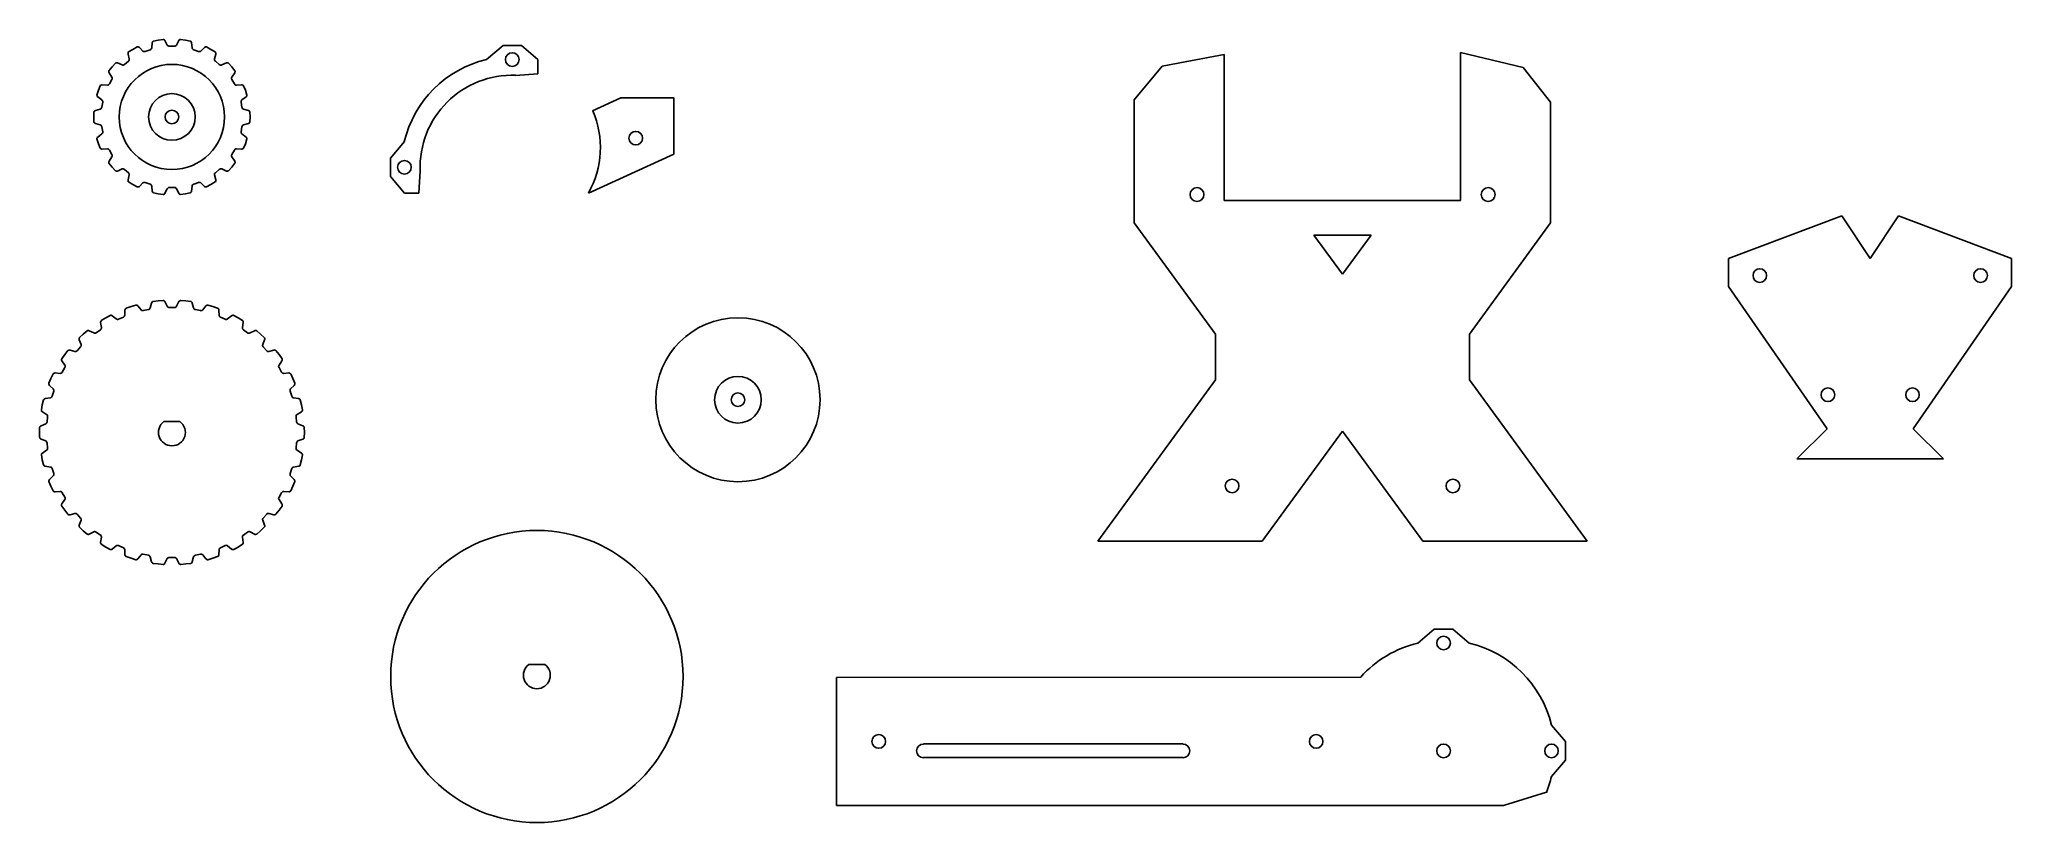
# Model space of a CAD drawing. Header units: inches. Extents: x 10.1 to 24, y 0 to 5.5.
import ezdxf

# ---------------------------------------------------------------- set-up
doc = ezdxf.new("R2010")
doc.units = ezdxf.units.IN
doc.header["$MEASUREMENT"] = 0
doc.layers.get('0').update_dxf_attribs({"lineweight": 25, "true_color": 0xffffff})

msp = doc.modelspace()

# ---------------------------------------------------------------- linework, layer by layer
at = {"color": 7, "true_color": 0x000000}
for p, q in [((10.69, 5.454), (10.692, 5.457)), ((10.69, 5.449), (10.69, 5.454)), ((10.69, 5.445), (10.69, 5.449)), ((10.698, 5.41), (10.69, 5.445)), ((10.692, 5.457), (10.694, 5.46)), ((10.694, 5.46), (10.724, 5.478)), ((10.724, 5.478), (10.755, 5.495)), ((10.755, 5.495), (10.758, 5.495)), ((10.758, 5.495), (10.762, 5.495)), ((10.762, 5.495), (10.766, 5.494)), ((10.766, 5.494), (10.77, 5.491)), ((10.77, 5.491), (10.795, 5.466)), ((10.795, 5.466), (10.799, 5.464)), ((10.799, 5.464), (10.803, 5.463)), ((10.803, 5.463), (10.807, 5.462)), ((10.807, 5.462), (10.812, 5.463)), ((10.812, 5.463), (10.846, 5.476)), ((10.846, 5.476), (10.85, 5.478)), ((10.85, 5.478), (10.854, 5.481)), ((10.854, 5.481), (10.856, 5.485)), ((10.856, 5.485), (10.857, 5.489)), ((10.857, 5.489), (10.861, 5.524)), ((10.861, 5.524), (10.862, 5.529)), ((10.862, 5.529), (10.864, 5.532)), ((10.864, 5.532), (10.867, 5.535)), ((10.867, 5.535), (10.87, 5.536)), ((10.87, 5.536), (10.904, 5.544)), ((10.904, 5.544), (10.939, 5.549)), ((10.939, 5.549), (10.942, 5.548)), ((10.942, 5.548), (10.946, 5.547)), ((10.946, 5.547), (10.949, 5.544)), ((10.949, 5.544), (10.951, 5.54)), ((10.951, 5.54), (10.967, 5.508)), ((10.967, 5.508), (10.97, 5.505)), ((10.97, 5.505), (10.973, 5.502)), ((10.973, 5.502), (10.977, 5.5)), ((10.977, 5.5), (10.982, 5.5)), ((10.982, 5.5), (11.018, 5.5)), ((11.018, 5.5), (11.023, 5.5)), ((11.023, 5.5), (11.027, 5.502)), ((11.027, 5.502), (11.03, 5.505)), ((11.03, 5.505), (11.033, 5.508)), ((11.033, 5.508), (11.049, 5.54)), ((11.049, 5.54), (11.051, 5.544)), ((11.051, 5.544), (11.054, 5.547)), ((11.054, 5.547), (11.058, 5.548)), ((11.058, 5.548), (11.061, 5.549)), ((11.061, 5.549), (11.096, 5.544)), ((11.096, 5.544), (11.13, 5.536)), ((11.13, 5.536), (11.133, 5.535)), ((11.133, 5.535), (11.136, 5.532)), ((11.136, 5.532), (11.138, 5.529)), ((11.138, 5.529), (11.139, 5.524)), ((11.139, 5.524), (11.143, 5.489)), ((11.143, 5.489), (11.144, 5.485)), ((11.144, 5.485), (11.146, 5.481)), ((11.146, 5.481), (11.15, 5.478)), ((11.15, 5.478), (11.154, 5.476)), ((11.154, 5.476), (11.188, 5.463)), ((11.188, 5.463), (11.193, 5.462)), ((11.193, 5.462), (11.197, 5.463)), ((11.197, 5.463), (11.201, 5.464)), ((11.201, 5.464), (11.205, 5.466)), ((11.205, 5.466), (11.23, 5.491)), ((11.23, 5.491), (11.234, 5.494)), ((11.234, 5.494), (11.238, 5.495)), ((11.238, 5.495), (11.242, 5.495)), ((11.242, 5.495), (11.245, 5.495)), ((11.245, 5.495), (11.276, 5.478)), ((11.276, 5.478), (11.306, 5.46)), ((11.31, 5.445), (11.302, 5.41)), ((11.306, 5.46), (11.308, 5.457)), ((11.308, 5.457), (11.31, 5.454)), ((11.31, 5.454), (11.31, 5.449)), ((11.31, 5.449), (11.31, 5.445)), ((13.223, 5.406), (13.34, 5.505)), ((13.471, 5.505), (13.34, 5.505)), ((13.587, 5.406), (13.471, 5.505)), ((18.437, 4.41), (18.437, 5.443)), ((20.107, 4.41), (20.107, 5.457)), ((10.554, 5.325), (10.555, 5.327)), ((10.554, 5.32), (10.554, 5.325)), ((10.555, 5.316), (10.554, 5.32)), ((10.555, 5.327), (10.577, 5.355)), ((10.556, 5.312), (10.555, 5.316)), ((10.576, 5.282), (10.556, 5.312)), ((10.577, 5.355), (10.601, 5.381)), ((10.601, 5.381), (10.603, 5.382)), ((10.603, 5.382), (10.607, 5.384)), ((10.607, 5.384), (10.611, 5.384)), ((10.611, 5.384), (10.615, 5.383)), ((10.615, 5.383), (10.648, 5.368)), ((10.648, 5.368), (10.652, 5.367)), ((10.652, 5.367), (10.657, 5.367)), ((10.657, 5.367), (10.661, 5.369)), ((10.661, 5.369), (10.665, 5.371)), ((10.665, 5.371), (10.693, 5.395)), ((10.693, 5.395), (10.696, 5.398)), ((10.696, 5.398), (10.698, 5.402)), ((10.699, 5.406), (10.698, 5.41)), ((10.698, 5.402), (10.699, 5.406)), ((11.302, 5.41), (11.301, 5.406)), ((11.301, 5.406), (11.302, 5.402)), ((11.302, 5.402), (11.304, 5.398)), ((11.304, 5.398), (11.307, 5.395)), ((11.307, 5.395), (11.335, 5.371)), ((11.335, 5.371), (11.339, 5.369)), ((11.339, 5.369), (11.343, 5.367)), ((11.343, 5.367), (11.348, 5.367)), ((11.348, 5.367), (11.352, 5.368)), ((11.352, 5.368), (11.385, 5.383)), ((11.385, 5.383), (11.389, 5.384)), ((11.389, 5.384), (11.393, 5.384)), ((11.393, 5.384), (11.397, 5.382)), ((11.397, 5.382), (11.399, 5.381)), ((11.399, 5.381), (11.423, 5.355)), ((11.423, 5.355), (11.445, 5.327)), ((11.444, 5.312), (11.424, 5.282)), ((11.445, 5.316), (11.444, 5.312)), ((11.445, 5.327), (11.446, 5.325)), ((11.446, 5.32), (11.445, 5.316)), ((11.446, 5.325), (11.446, 5.32)), ((13.429, 5.294), (13.587, 5.304)), ((13.587, 5.406), (13.587, 5.304)), ((10.47, 5.155), (10.481, 5.189)), ((10.481, 5.189), (10.494, 5.221)), ((10.494, 5.221), (10.496, 5.224)), ((10.496, 5.224), (10.499, 5.226)), ((10.499, 5.226), (10.503, 5.228)), ((10.503, 5.228), (10.508, 5.228)), ((10.508, 5.228), (10.544, 5.226)), ((10.544, 5.226), (10.548, 5.226)), ((10.548, 5.226), (10.552, 5.228)), ((10.552, 5.228), (10.555, 5.23)), ((10.555, 5.23), (10.558, 5.234)), ((10.558, 5.234), (10.576, 5.266)), ((10.578, 5.279), (10.576, 5.282)), ((10.576, 5.266), (10.578, 5.27)), ((10.579, 5.274), (10.578, 5.279)), ((10.578, 5.27), (10.579, 5.274)), ((11.422, 5.279), (11.421, 5.274)), ((11.421, 5.274), (11.422, 5.27)), ((11.424, 5.282), (11.422, 5.279)), ((11.422, 5.27), (11.424, 5.266)), ((11.424, 5.266), (11.442, 5.234)), ((11.442, 5.234), (11.445, 5.23)), ((11.445, 5.23), (11.448, 5.228)), ((11.448, 5.228), (11.452, 5.226)), ((11.452, 5.226), (11.456, 5.226)), ((11.456, 5.226), (11.492, 5.228)), ((11.492, 5.228), (11.497, 5.228)), ((11.497, 5.228), (11.5, 5.226)), ((11.5, 5.226), (11.504, 5.224)), ((11.504, 5.224), (11.506, 5.221)), ((11.506, 5.221), (11.519, 5.189)), ((11.519, 5.189), (11.53, 5.155)), ((10.448, 5), (10.449, 5.035)), ((10.449, 5.035), (10.45, 5.038)), ((10.45, 5.038), (10.452, 5.041)), ((10.452, 5.041), (10.456, 5.044)), ((10.456, 5.044), (10.459, 5.046)), ((10.459, 5.046), (10.494, 5.056)), ((10.47, 5.153), (10.47, 5.155)), ((10.471, 5.148), (10.47, 5.153)), ((10.473, 5.145), (10.471, 5.148)), ((10.476, 5.142), (10.473, 5.145)), ((10.505, 5.12), (10.476, 5.142)), ((10.494, 5.056), (10.498, 5.058)), ((10.498, 5.058), (10.501, 5.061)), ((10.501, 5.061), (10.503, 5.064)), ((10.503, 5.064), (10.505, 5.069)), ((10.508, 5.117), (10.505, 5.12)), ((10.505, 5.069), (10.511, 5.105)), ((10.51, 5.114), (10.508, 5.117)), ((10.511, 5.109), (10.51, 5.114)), ((10.511, 5.105), (10.511, 5.109)), ((11.49, 5.114), (11.489, 5.109)), ((11.489, 5.109), (11.489, 5.105)), ((11.489, 5.105), (11.495, 5.069)), ((11.492, 5.117), (11.49, 5.114)), ((11.495, 5.12), (11.492, 5.117)), ((11.524, 5.142), (11.495, 5.12)), ((11.495, 5.069), (11.497, 5.064)), ((11.497, 5.064), (11.499, 5.061)), ((11.499, 5.061), (11.502, 5.058)), ((11.502, 5.058), (11.506, 5.056)), ((11.506, 5.056), (11.541, 5.046)), ((11.527, 5.145), (11.524, 5.142)), ((11.529, 5.148), (11.527, 5.145)), ((11.53, 5.153), (11.529, 5.148)), ((11.53, 5.155), (11.53, 5.153)), ((11.541, 5.046), (11.544, 5.044)), ((11.544, 5.044), (11.548, 5.041)), ((11.548, 5.041), (11.55, 5.038)), ((11.55, 5.038), (11.551, 5.035)), ((11.551, 5.035), (11.552, 5)), ((14.173, 5.135), (13.973, 5.043)), ((14.173, 5.135), (14.547, 5.135)), ((14.547, 4.737), (14.547, 5.135)), ((17.801, 4.251), (17.801, 5.122)), ((20.743, 4.251), (20.743, 5.104)), ((10.449, 4.965), (10.448, 5)), ((10.45, 4.962), (10.449, 4.965)), ((10.452, 4.959), (10.45, 4.962)), ((10.456, 4.956), (10.452, 4.959)), ((10.459, 4.954), (10.456, 4.956)), ((10.494, 4.944), (10.459, 4.954)), ((10.476, 4.858), (10.505, 4.88)), ((10.498, 4.942), (10.494, 4.944)), ((10.501, 4.939), (10.498, 4.942)), ((10.503, 4.936), (10.501, 4.939)), ((10.505, 4.931), (10.503, 4.936)), ((10.511, 4.895), (10.505, 4.931)), ((10.505, 4.88), (10.508, 4.883)), ((10.508, 4.883), (10.51, 4.886)), ((10.51, 4.886), (10.511, 4.891)), ((10.511, 4.891), (10.511, 4.895)), ((11.495, 4.931), (11.489, 4.895)), ((11.489, 4.895), (11.489, 4.891)), ((11.489, 4.891), (11.49, 4.886)), ((11.49, 4.886), (11.492, 4.883)), ((11.492, 4.883), (11.495, 4.88)), ((11.497, 4.936), (11.495, 4.931)), ((11.495, 4.88), (11.524, 4.858)), ((11.499, 4.939), (11.497, 4.936)), ((11.502, 4.942), (11.499, 4.939)), ((11.506, 4.944), (11.502, 4.942)), ((11.541, 4.954), (11.506, 4.944)), ((11.544, 4.956), (11.541, 4.954)), ((11.548, 4.959), (11.544, 4.956)), ((11.55, 4.962), (11.548, 4.959)), ((11.551, 4.965), (11.55, 4.962)), ((11.552, 5), (11.551, 4.965)), ((10.47, 4.847), (10.471, 4.852)), ((10.47, 4.845), (10.47, 4.847)), ((10.481, 4.811), (10.47, 4.845)), ((10.471, 4.852), (10.473, 4.855)), ((10.473, 4.855), (10.476, 4.858)), ((10.494, 4.779), (10.481, 4.811)), ((10.496, 4.776), (10.494, 4.779)), ((10.499, 4.774), (10.496, 4.776)), ((10.503, 4.772), (10.499, 4.774)), ((10.508, 4.772), (10.503, 4.772)), ((10.544, 4.774), (10.508, 4.772)), ((10.548, 4.774), (10.544, 4.774)), ((10.552, 4.772), (10.548, 4.774)), ((10.555, 4.77), (10.552, 4.772)), ((10.558, 4.766), (10.555, 4.77)), ((10.576, 4.734), (10.558, 4.766)), ((11.442, 4.766), (11.424, 4.734)), ((11.445, 4.77), (11.442, 4.766)), ((11.448, 4.772), (11.445, 4.77)), ((11.452, 4.774), (11.448, 4.772)), ((11.456, 4.774), (11.452, 4.774)), ((11.492, 4.772), (11.456, 4.774)), ((11.497, 4.772), (11.492, 4.772)), ((11.5, 4.774), (11.497, 4.772)), ((11.504, 4.776), (11.5, 4.774)), ((11.506, 4.779), (11.504, 4.776)), ((11.519, 4.811), (11.506, 4.779)), ((11.53, 4.845), (11.519, 4.811)), ((11.524, 4.858), (11.527, 4.855)), ((11.527, 4.855), (11.529, 4.852)), ((11.529, 4.852), (11.53, 4.847)), ((11.53, 4.847), (11.53, 4.845)), ((12.643, 4.826), (12.544, 4.709)), ((10.554, 4.68), (10.555, 4.684)), ((10.554, 4.675), (10.554, 4.68)), ((10.555, 4.673), (10.554, 4.675)), ((10.555, 4.684), (10.556, 4.688)), ((10.577, 4.645), (10.555, 4.673)), ((10.556, 4.688), (10.576, 4.718)), ((10.578, 4.73), (10.576, 4.734)), ((10.576, 4.718), (10.578, 4.721)), ((10.601, 4.619), (10.577, 4.645)), ((10.579, 4.726), (10.578, 4.73)), ((10.578, 4.721), (10.579, 4.726)), ((10.603, 4.618), (10.601, 4.619)), ((10.607, 4.616), (10.603, 4.618)), ((10.611, 4.616), (10.607, 4.616)), ((10.615, 4.617), (10.611, 4.616)), ((10.648, 4.632), (10.615, 4.617)), ((10.652, 4.633), (10.648, 4.632)), ((10.657, 4.633), (10.652, 4.633)), ((10.661, 4.631), (10.657, 4.633)), ((10.665, 4.629), (10.661, 4.631)), ((10.693, 4.605), (10.665, 4.629)), ((10.696, 4.602), (10.693, 4.605)), ((10.698, 4.598), (10.696, 4.602)), ((11.304, 4.602), (11.302, 4.598)), ((11.307, 4.605), (11.304, 4.602)), ((11.335, 4.629), (11.307, 4.605)), ((11.339, 4.631), (11.335, 4.629)), ((11.343, 4.633), (11.339, 4.631)), ((11.348, 4.633), (11.343, 4.633)), ((11.352, 4.632), (11.348, 4.633)), ((11.385, 4.617), (11.352, 4.632)), ((11.389, 4.616), (11.385, 4.617)), ((11.393, 4.616), (11.389, 4.616)), ((11.397, 4.618), (11.393, 4.616)), ((11.399, 4.619), (11.397, 4.618)), ((11.423, 4.645), (11.399, 4.619)), ((11.422, 4.73), (11.421, 4.726)), ((11.421, 4.726), (11.422, 4.721)), ((11.424, 4.734), (11.422, 4.73)), ((11.422, 4.721), (11.424, 4.718)), ((11.445, 4.673), (11.423, 4.645)), ((11.424, 4.718), (11.444, 4.688)), ((11.444, 4.688), (11.445, 4.684)), ((11.445, 4.684), (11.446, 4.68)), ((11.446, 4.675), (11.445, 4.673)), ((11.446, 4.68), (11.446, 4.675)), ((12.544, 4.709), (12.544, 4.578)), ((12.746, 4.462), (12.755, 4.62)), ((13.943, 4.462), (14.547, 4.737)), ((10.69, 4.555), (10.698, 4.59)), ((10.69, 4.551), (10.69, 4.555)), ((10.69, 4.546), (10.69, 4.551)), ((10.692, 4.542), (10.69, 4.546)), ((10.694, 4.54), (10.692, 4.542)), ((10.724, 4.522), (10.694, 4.54)), ((10.699, 4.594), (10.698, 4.598)), ((10.698, 4.59), (10.699, 4.594)), ((10.755, 4.505), (10.724, 4.522)), ((10.758, 4.505), (10.755, 4.505)), ((10.762, 4.505), (10.758, 4.505)), ((10.766, 4.506), (10.762, 4.505)), ((10.77, 4.509), (10.766, 4.506)), ((10.795, 4.534), (10.77, 4.509)), ((10.799, 4.536), (10.795, 4.534)), ((10.803, 4.537), (10.799, 4.536)), ((10.807, 4.538), (10.803, 4.537)), ((10.812, 4.537), (10.807, 4.538)), ((10.846, 4.524), (10.812, 4.537)), ((10.85, 4.522), (10.846, 4.524)), ((10.854, 4.519), (10.85, 4.522)), ((10.856, 4.515), (10.854, 4.519)), ((10.857, 4.511), (10.856, 4.515)), ((10.861, 4.476), (10.857, 4.511)), ((10.862, 4.471), (10.861, 4.476)), ((10.864, 4.468), (10.862, 4.471)), ((10.867, 4.465), (10.864, 4.468)), ((10.87, 4.464), (10.867, 4.465)), ((10.904, 4.456), (10.87, 4.464)), ((10.951, 4.46), (10.949, 4.456)), ((10.967, 4.492), (10.951, 4.46)), ((10.97, 4.495), (10.967, 4.492)), ((10.973, 4.498), (10.97, 4.495)), ((10.977, 4.5), (10.973, 4.498)), ((10.982, 4.5), (10.977, 4.5)), ((11.018, 4.5), (10.982, 4.5)), ((11.023, 4.5), (11.018, 4.5)), ((11.027, 4.498), (11.023, 4.5)), ((11.03, 4.495), (11.027, 4.498)), ((11.033, 4.492), (11.03, 4.495)), ((11.049, 4.46), (11.033, 4.492)), ((11.051, 4.456), (11.049, 4.46)), ((11.13, 4.464), (11.096, 4.456)), ((11.133, 4.465), (11.13, 4.464)), ((11.136, 4.468), (11.133, 4.465)), ((11.138, 4.471), (11.136, 4.468)), ((11.139, 4.476), (11.138, 4.471)), ((11.143, 4.511), (11.139, 4.476)), ((11.144, 4.515), (11.143, 4.511)), ((11.146, 4.519), (11.144, 4.515)), ((11.15, 4.522), (11.146, 4.519)), ((11.154, 4.524), (11.15, 4.522)), ((11.188, 4.537), (11.154, 4.524)), ((11.193, 4.538), (11.188, 4.537)), ((11.197, 4.537), (11.193, 4.538)), ((11.201, 4.536), (11.197, 4.537)), ((11.205, 4.534), (11.201, 4.536)), ((11.23, 4.509), (11.205, 4.534)), ((11.234, 4.506), (11.23, 4.509)), ((11.238, 4.505), (11.234, 4.506)), ((11.242, 4.505), (11.238, 4.505)), ((11.245, 4.505), (11.242, 4.505)), ((11.276, 4.522), (11.245, 4.505)), ((11.306, 4.54), (11.276, 4.522)), ((11.302, 4.598), (11.301, 4.594)), ((11.301, 4.594), (11.302, 4.59)), ((11.302, 4.59), (11.31, 4.555)), ((11.308, 4.542), (11.306, 4.54)), ((11.31, 4.546), (11.308, 4.542)), ((11.31, 4.555), (11.31, 4.551)), ((11.31, 4.551), (11.31, 4.546)), ((12.643, 4.462), (12.544, 4.578)), ((12.746, 4.462), (12.643, 4.462)), ((10.939, 4.451), (10.904, 4.456)), ((10.942, 4.452), (10.939, 4.451)), ((10.946, 4.453), (10.942, 4.452)), ((10.949, 4.456), (10.946, 4.453)), ((11.054, 4.453), (11.051, 4.456)), ((11.058, 4.452), (11.054, 4.453)), ((11.061, 4.451), (11.058, 4.452)), ((11.096, 4.456), (11.061, 4.451)), ((18.374, 3.463), (17.801, 4.251)), ((20.17, 3.463), (20.743, 4.251)), ((10.668, 3.634), (10.667, 3.598)), ((10.669, 3.638), (10.668, 3.634)), ((10.671, 3.642), (10.669, 3.638)), ((10.674, 3.645), (10.671, 3.642)), ((10.677, 3.647), (10.674, 3.645)), ((10.711, 3.659), (10.677, 3.647)), ((10.745, 3.669), (10.711, 3.659)), ((10.748, 3.669), (10.745, 3.669)), ((10.753, 3.668), (10.748, 3.669)), ((10.756, 3.666), (10.753, 3.668)), ((10.76, 3.663), (10.756, 3.666)), ((10.782, 3.635), (10.76, 3.663)), ((10.785, 3.632), (10.782, 3.635)), ((10.789, 3.63), (10.785, 3.632)), ((10.793, 3.629), (10.789, 3.63)), ((10.798, 3.63), (10.793, 3.629)), ((10.834, 3.637), (10.798, 3.63)), ((10.839, 3.639), (10.834, 3.637)), ((10.842, 3.641), (10.839, 3.639)), ((10.845, 3.645), (10.842, 3.641)), ((10.847, 3.649), (10.845, 3.645)), ((10.856, 3.684), (10.847, 3.649)), ((10.857, 3.688), (10.856, 3.684)), ((10.86, 3.691), (10.857, 3.688)), ((10.864, 3.694), (10.86, 3.691)), ((10.867, 3.695), (10.864, 3.694)), ((10.902, 3.699), (10.867, 3.695)), ((10.938, 3.702), (10.902, 3.699)), ((10.941, 3.702), (10.938, 3.702)), ((10.945, 3.7), (10.941, 3.702)), ((10.948, 3.697), (10.945, 3.7)), ((10.951, 3.694), (10.948, 3.697)), ((10.967, 3.661), (10.951, 3.694)), ((10.97, 3.658), (10.967, 3.661)), ((10.973, 3.655), (10.97, 3.658)), ((10.977, 3.653), (10.973, 3.655)), ((10.981, 3.653), (10.977, 3.653)), ((11.019, 3.653), (10.981, 3.653)), ((11.023, 3.653), (11.019, 3.653)), ((11.027, 3.655), (11.023, 3.653)), ((11.03, 3.658), (11.027, 3.655)), ((11.033, 3.661), (11.03, 3.658)), ((11.049, 3.694), (11.033, 3.661)), ((11.052, 3.697), (11.049, 3.694)), ((11.055, 3.7), (11.052, 3.697)), ((11.059, 3.702), (11.055, 3.7)), ((11.062, 3.702), (11.059, 3.702)), ((11.098, 3.699), (11.062, 3.702)), ((11.133, 3.695), (11.098, 3.699)), ((11.136, 3.694), (11.133, 3.695)), ((11.14, 3.691), (11.136, 3.694)), ((11.143, 3.688), (11.14, 3.691)), ((11.144, 3.684), (11.143, 3.688)), ((11.153, 3.649), (11.144, 3.684)), ((11.155, 3.645), (11.153, 3.649)), ((11.158, 3.641), (11.155, 3.645)), ((11.161, 3.639), (11.158, 3.641)), ((11.166, 3.637), (11.161, 3.639)), ((11.202, 3.63), (11.166, 3.637)), ((11.207, 3.629), (11.202, 3.63)), ((11.211, 3.63), (11.207, 3.629)), ((11.215, 3.632), (11.211, 3.63)), ((11.218, 3.635), (11.215, 3.632)), ((11.24, 3.663), (11.218, 3.635)), ((11.244, 3.666), (11.24, 3.663)), ((11.247, 3.668), (11.244, 3.666)), ((11.252, 3.669), (11.247, 3.668)), ((11.255, 3.669), (11.252, 3.669)), ((11.289, 3.659), (11.255, 3.669)), ((11.323, 3.647), (11.289, 3.659)), ((11.326, 3.645), (11.323, 3.647)), ((11.329, 3.642), (11.326, 3.645)), ((11.331, 3.638), (11.329, 3.642)), ((11.332, 3.634), (11.331, 3.638)), ((11.333, 3.598), (11.332, 3.634)), ((10.401, 3.487), (10.374, 3.464)), ((10.404, 3.489), (10.401, 3.487)), ((10.408, 3.49), (10.404, 3.489)), ((10.412, 3.49), (10.408, 3.49)), ((10.416, 3.488), (10.412, 3.49)), ((10.448, 3.472), (10.416, 3.488)), ((10.495, 3.495), (10.465, 3.473)), ((10.499, 3.498), (10.495, 3.495)), ((10.497, 3.554), (10.496, 3.55)), ((10.496, 3.55), (10.496, 3.546)), ((10.496, 3.546), (10.502, 3.51)), ((10.499, 3.558), (10.497, 3.554)), ((10.501, 3.56), (10.499, 3.558)), ((10.501, 3.502), (10.499, 3.498)), ((10.532, 3.579), (10.501, 3.56)), ((10.502, 3.506), (10.501, 3.502)), ((10.502, 3.51), (10.502, 3.506)), ((10.563, 3.596), (10.532, 3.579)), ((10.567, 3.597), (10.563, 3.596)), ((10.571, 3.597), (10.567, 3.597)), ((10.575, 3.596), (10.571, 3.597)), ((10.579, 3.594), (10.575, 3.596)), ((10.607, 3.571), (10.579, 3.594)), ((10.61, 3.569), (10.607, 3.571)), ((10.615, 3.568), (10.61, 3.569)), ((10.619, 3.568), (10.615, 3.568)), ((10.623, 3.569), (10.619, 3.568)), ((10.657, 3.584), (10.623, 3.569)), ((10.661, 3.586), (10.657, 3.584)), ((10.664, 3.59), (10.661, 3.586)), ((10.666, 3.593), (10.664, 3.59)), ((10.667, 3.598), (10.666, 3.593)), ((11.334, 3.593), (11.333, 3.598)), ((11.336, 3.59), (11.334, 3.593)), ((11.339, 3.586), (11.336, 3.59)), ((11.343, 3.584), (11.339, 3.586)), ((11.377, 3.569), (11.343, 3.584)), ((11.381, 3.568), (11.377, 3.569)), ((11.385, 3.568), (11.381, 3.568)), ((11.39, 3.569), (11.385, 3.568)), ((11.393, 3.571), (11.39, 3.569)), ((11.421, 3.594), (11.393, 3.571)), ((11.425, 3.596), (11.421, 3.594)), ((11.429, 3.597), (11.425, 3.596)), ((11.433, 3.597), (11.429, 3.597)), ((11.437, 3.596), (11.433, 3.597)), ((11.468, 3.579), (11.437, 3.596)), ((11.499, 3.56), (11.468, 3.579)), ((11.498, 3.51), (11.504, 3.546)), ((11.498, 3.506), (11.498, 3.51)), ((11.499, 3.502), (11.498, 3.506)), ((11.501, 3.558), (11.499, 3.56)), ((11.501, 3.498), (11.499, 3.502)), ((11.503, 3.554), (11.501, 3.558)), ((11.505, 3.495), (11.501, 3.498)), ((11.504, 3.55), (11.503, 3.554)), ((11.504, 3.546), (11.504, 3.55)), ((11.535, 3.473), (11.505, 3.495)), ((11.584, 3.488), (11.552, 3.472)), ((11.588, 3.49), (11.584, 3.488)), ((11.592, 3.49), (11.588, 3.49)), ((11.596, 3.489), (11.592, 3.49)), ((11.599, 3.487), (11.596, 3.489)), ((11.626, 3.464), (11.599, 3.487)), ((10.265, 3.347), (10.243, 3.319)), ((10.267, 3.349), (10.265, 3.347)), ((10.271, 3.351), (10.267, 3.349)), ((10.275, 3.352), (10.271, 3.351)), ((10.28, 3.351), (10.275, 3.352)), ((10.314, 3.342), (10.28, 3.351)), ((10.33, 3.346), (10.327, 3.344)), ((10.355, 3.374), (10.33, 3.346)), ((10.346, 3.437), (10.344, 3.433)), ((10.344, 3.433), (10.344, 3.428)), ((10.344, 3.428), (10.345, 3.424)), ((10.345, 3.424), (10.358, 3.391)), ((10.348, 3.439), (10.346, 3.437)), ((10.374, 3.464), (10.348, 3.439)), ((10.358, 3.378), (10.355, 3.374)), ((10.358, 3.391), (10.359, 3.386)), ((10.359, 3.382), (10.358, 3.378)), ((10.359, 3.386), (10.359, 3.382)), ((10.453, 3.47), (10.448, 3.472)), ((10.457, 3.47), (10.453, 3.47)), ((10.461, 3.471), (10.457, 3.47)), ((10.465, 3.473), (10.461, 3.471)), ((11.539, 3.471), (11.535, 3.473)), ((11.543, 3.47), (11.539, 3.471)), ((11.547, 3.47), (11.543, 3.47)), ((11.552, 3.472), (11.547, 3.47)), ((11.652, 3.439), (11.626, 3.464)), ((11.641, 3.386), (11.642, 3.391)), ((11.641, 3.382), (11.641, 3.386)), ((11.642, 3.378), (11.641, 3.382)), ((11.642, 3.391), (11.655, 3.424)), ((11.645, 3.374), (11.642, 3.378)), ((11.67, 3.346), (11.645, 3.374)), ((11.654, 3.437), (11.652, 3.439)), ((11.656, 3.433), (11.654, 3.437)), ((11.655, 3.424), (11.656, 3.428)), ((11.656, 3.428), (11.656, 3.433)), ((11.673, 3.344), (11.67, 3.346)), ((11.72, 3.351), (11.686, 3.342)), ((11.725, 3.352), (11.72, 3.351)), ((11.729, 3.351), (11.725, 3.352)), ((11.733, 3.349), (11.729, 3.351)), ((11.735, 3.347), (11.733, 3.349)), ((11.757, 3.319), (11.735, 3.347)), ((10.222, 3.289), (10.221, 3.286)), ((10.221, 3.286), (10.221, 3.282)), ((10.221, 3.282), (10.221, 3.278)), ((10.221, 3.278), (10.223, 3.274)), ((10.243, 3.319), (10.222, 3.289)), ((10.223, 3.274), (10.243, 3.244)), ((10.243, 3.227), (10.225, 3.195)), ((10.243, 3.244), (10.245, 3.24)), ((10.245, 3.231), (10.243, 3.227)), ((10.245, 3.24), (10.246, 3.235)), ((10.246, 3.235), (10.245, 3.231)), ((10.319, 3.341), (10.314, 3.342)), ((10.323, 3.342), (10.319, 3.341)), ((10.327, 3.344), (10.323, 3.342)), ((11.677, 3.342), (11.673, 3.344)), ((11.681, 3.341), (11.677, 3.342)), ((11.686, 3.342), (11.681, 3.341)), ((11.754, 3.235), (11.755, 3.24)), ((11.755, 3.231), (11.754, 3.235)), ((11.755, 3.24), (11.757, 3.244)), ((11.757, 3.227), (11.755, 3.231)), ((11.778, 3.289), (11.757, 3.319)), ((11.757, 3.244), (11.777, 3.274)), ((11.775, 3.195), (11.757, 3.227)), ((11.777, 3.274), (11.779, 3.278)), ((11.779, 3.286), (11.778, 3.289)), ((11.779, 3.282), (11.779, 3.286)), ((11.779, 3.278), (11.779, 3.282)), ((10.145, 3.149), (10.131, 3.116)), ((10.131, 3.116), (10.131, 3.113)), ((10.131, 3.113), (10.131, 3.109)), ((10.131, 3.109), (10.133, 3.105)), ((10.133, 3.105), (10.135, 3.101)), ((10.135, 3.101), (10.161, 3.076)), ((10.16, 3.182), (10.145, 3.149)), ((10.162, 3.184), (10.16, 3.182)), ((10.161, 3.076), (10.164, 3.072)), ((10.166, 3.187), (10.162, 3.184)), ((10.164, 3.072), (10.165, 3.068)), ((10.165, 3.068), (10.165, 3.064)), ((10.17, 3.188), (10.166, 3.187)), ((10.174, 3.189), (10.17, 3.188)), ((10.21, 3.186), (10.174, 3.189)), ((10.215, 3.187), (10.21, 3.186)), ((10.219, 3.188), (10.215, 3.187)), ((10.222, 3.191), (10.219, 3.188)), ((10.225, 3.195), (10.222, 3.191)), ((11.778, 3.191), (11.775, 3.195)), ((11.781, 3.188), (11.778, 3.191)), ((11.785, 3.187), (11.781, 3.188)), ((11.79, 3.186), (11.785, 3.187)), ((11.826, 3.189), (11.79, 3.186)), ((11.83, 3.188), (11.826, 3.189)), ((11.834, 3.187), (11.83, 3.188)), ((11.838, 3.184), (11.834, 3.187)), ((11.835, 3.068), (11.836, 3.072)), ((11.835, 3.064), (11.835, 3.068)), ((11.836, 3.072), (11.839, 3.076)), ((11.84, 3.182), (11.838, 3.184)), ((11.839, 3.076), (11.865, 3.101)), ((11.855, 3.149), (11.84, 3.182)), ((11.869, 3.116), (11.855, 3.149)), ((11.865, 3.101), (11.867, 3.105)), ((11.867, 3.105), (11.869, 3.109)), ((11.869, 3.113), (11.869, 3.116)), ((11.869, 3.109), (11.869, 3.113)), ((18.374, 3.14), (17.544, 2)), ((20.17, 3.14), (21, 2)), ((10.084, 2.963), (10.078, 2.928)), ((10.078, 2.928), (10.078, 2.925)), ((10.093, 2.998), (10.084, 2.963)), ((10.094, 3.001), (10.093, 2.998)), ((10.097, 3.004), (10.094, 3.001)), ((10.101, 3.007), (10.097, 3.004)), ((10.105, 3.008), (10.101, 3.007)), ((10.141, 3.013), (10.105, 3.008)), ((10.145, 3.014), (10.141, 3.013)), ((10.148, 3.017), (10.145, 3.014)), ((10.151, 3.02), (10.148, 3.017)), ((10.153, 3.024), (10.151, 3.02)), ((10.165, 3.06), (10.153, 3.024)), ((10.165, 3.064), (10.165, 3.06)), ((11.835, 3.06), (11.835, 3.064)), ((11.847, 3.024), (11.835, 3.06)), ((11.849, 3.02), (11.847, 3.024)), ((11.852, 3.017), (11.849, 3.02)), ((11.855, 3.014), (11.852, 3.017)), ((11.859, 3.013), (11.855, 3.014)), ((11.895, 3.008), (11.859, 3.013)), ((11.899, 3.007), (11.895, 3.008)), ((11.903, 3.004), (11.899, 3.007)), ((11.906, 3.001), (11.903, 3.004)), ((11.907, 2.998), (11.906, 3.001)), ((11.916, 2.963), (11.907, 2.998)), ((11.922, 2.928), (11.916, 2.963)), ((11.922, 2.925), (11.922, 2.928)), ((10.065, 2.804), (10.064, 2.769)), ((10.066, 2.807), (10.065, 2.804)), ((10.068, 2.811), (10.066, 2.807)), ((10.071, 2.814), (10.068, 2.811)), ((10.075, 2.816), (10.071, 2.814)), ((10.109, 2.829), (10.075, 2.816)), ((10.078, 2.925), (10.079, 2.92)), ((10.079, 2.92), (10.082, 2.917)), ((10.082, 2.917), (10.085, 2.914)), ((10.085, 2.914), (10.115, 2.895)), ((10.112, 2.831), (10.109, 2.829)), ((10.115, 2.834), (10.112, 2.831)), ((10.115, 2.895), (10.119, 2.892)), ((10.117, 2.838), (10.115, 2.834)), ((10.119, 2.842), (10.117, 2.838)), ((10.119, 2.892), (10.121, 2.888)), ((10.122, 2.879), (10.119, 2.842)), ((10.121, 2.888), (10.122, 2.884)), ((10.122, 2.884), (10.122, 2.879)), ((11.878, 2.884), (11.879, 2.888)), ((11.878, 2.879), (11.878, 2.884)), ((11.881, 2.842), (11.878, 2.879)), ((11.879, 2.888), (11.881, 2.892)), ((11.881, 2.892), (11.885, 2.895)), ((11.883, 2.838), (11.881, 2.842)), ((11.885, 2.834), (11.883, 2.838)), ((11.885, 2.895), (11.915, 2.914)), ((11.888, 2.831), (11.885, 2.834)), ((11.891, 2.829), (11.888, 2.831)), ((11.925, 2.816), (11.891, 2.829)), ((11.915, 2.914), (11.918, 2.917)), ((11.918, 2.917), (11.921, 2.92)), ((11.921, 2.92), (11.922, 2.925)), ((11.929, 2.814), (11.925, 2.816)), ((11.932, 2.811), (11.929, 2.814)), ((11.934, 2.807), (11.932, 2.811)), ((11.935, 2.804), (11.934, 2.807)), ((11.936, 2.769), (11.935, 2.804)), ((10.064, 2.769), (10.065, 2.733)), ((10.065, 2.733), (10.066, 2.73)), ((10.066, 2.73), (10.068, 2.726)), ((10.068, 2.726), (10.071, 2.723)), ((10.071, 2.723), (10.075, 2.721)), ((10.075, 2.721), (10.109, 2.708)), ((10.109, 2.708), (10.112, 2.706)), ((10.112, 2.706), (10.115, 2.703)), ((10.115, 2.703), (10.117, 2.699)), ((10.117, 2.699), (10.119, 2.695)), ((10.119, 2.695), (10.122, 2.658)), ((10.121, 2.649), (10.119, 2.645)), ((10.122, 2.653), (10.121, 2.649)), ((10.122, 2.658), (10.122, 2.653)), ((11.878, 2.658), (11.881, 2.695)), ((11.878, 2.653), (11.878, 2.658)), ((11.879, 2.649), (11.878, 2.653)), ((11.881, 2.645), (11.879, 2.649)), ((11.881, 2.695), (11.883, 2.699)), ((11.883, 2.699), (11.885, 2.703)), ((11.885, 2.703), (11.888, 2.706)), ((11.888, 2.706), (11.891, 2.708)), ((11.891, 2.708), (11.925, 2.721)), ((11.925, 2.721), (11.929, 2.723)), ((11.929, 2.723), (11.932, 2.726)), ((11.932, 2.726), (11.934, 2.73)), ((11.934, 2.73), (11.935, 2.733)), ((11.935, 2.733), (11.936, 2.769)), ((18.705, 2), (19.272, 2.778)), ((19.839, 2), (19.272, 2.778)), ((10.079, 2.617), (10.078, 2.612)), ((10.078, 2.612), (10.078, 2.609)), ((10.078, 2.609), (10.084, 2.574)), ((10.082, 2.62), (10.079, 2.617)), ((10.085, 2.623), (10.082, 2.62)), ((10.084, 2.574), (10.093, 2.539)), ((10.115, 2.642), (10.085, 2.623)), ((10.093, 2.539), (10.094, 2.536)), ((10.094, 2.536), (10.097, 2.533)), ((10.097, 2.533), (10.101, 2.53)), ((10.101, 2.53), (10.105, 2.529)), ((10.105, 2.529), (10.141, 2.524)), ((10.119, 2.645), (10.115, 2.642)), ((10.141, 2.524), (10.145, 2.523)), ((10.145, 2.523), (10.148, 2.52)), ((10.148, 2.52), (10.151, 2.517)), ((10.151, 2.517), (10.153, 2.513)), ((10.153, 2.513), (10.165, 2.478)), ((11.835, 2.478), (11.847, 2.513)), ((11.847, 2.513), (11.849, 2.517)), ((11.849, 2.517), (11.852, 2.52)), ((11.852, 2.52), (11.855, 2.523)), ((11.855, 2.523), (11.859, 2.524)), ((11.859, 2.524), (11.895, 2.529)), ((11.885, 2.642), (11.881, 2.645)), ((11.915, 2.623), (11.885, 2.642)), ((11.895, 2.529), (11.899, 2.53)), ((11.899, 2.53), (11.903, 2.533)), ((11.903, 2.533), (11.906, 2.536)), ((11.906, 2.536), (11.907, 2.539)), ((11.907, 2.539), (11.916, 2.574)), ((11.918, 2.62), (11.915, 2.623)), ((11.916, 2.574), (11.922, 2.609)), ((11.921, 2.617), (11.918, 2.62)), ((11.922, 2.612), (11.921, 2.617)), ((11.922, 2.609), (11.922, 2.612)), ((10.133, 2.432), (10.131, 2.428)), ((10.131, 2.428), (10.131, 2.424)), ((10.131, 2.424), (10.131, 2.421)), ((10.131, 2.421), (10.145, 2.388)), ((10.135, 2.436), (10.133, 2.432)), ((10.161, 2.461), (10.135, 2.436)), ((10.145, 2.388), (10.16, 2.355)), ((10.164, 2.465), (10.161, 2.461)), ((10.165, 2.469), (10.164, 2.465)), ((10.165, 2.478), (10.165, 2.473)), ((10.165, 2.473), (10.165, 2.469)), ((11.835, 2.473), (11.835, 2.478)), ((11.835, 2.469), (11.835, 2.473)), ((11.836, 2.465), (11.835, 2.469)), ((11.839, 2.461), (11.836, 2.465)), ((11.865, 2.436), (11.839, 2.461)), ((11.84, 2.355), (11.855, 2.388)), ((11.855, 2.388), (11.869, 2.421)), ((11.867, 2.432), (11.865, 2.436)), ((11.869, 2.428), (11.867, 2.432)), ((11.869, 2.424), (11.869, 2.428)), ((11.869, 2.421), (11.869, 2.424)), ((10.16, 2.355), (10.162, 2.353)), ((10.162, 2.353), (10.166, 2.35)), ((10.166, 2.35), (10.17, 2.349)), ((10.17, 2.349), (10.174, 2.348)), ((10.174, 2.348), (10.21, 2.351)), ((10.21, 2.351), (10.215, 2.35)), ((10.215, 2.35), (10.219, 2.349)), ((10.219, 2.349), (10.222, 2.346)), ((10.223, 2.263), (10.221, 2.259)), ((10.221, 2.259), (10.221, 2.255)), ((10.221, 2.255), (10.221, 2.251)), ((10.221, 2.251), (10.222, 2.248)), ((10.222, 2.346), (10.225, 2.342)), ((10.222, 2.248), (10.243, 2.218)), ((10.243, 2.294), (10.223, 2.263)), ((10.225, 2.342), (10.243, 2.31)), ((10.243, 2.31), (10.245, 2.306)), ((10.245, 2.297), (10.243, 2.294)), ((10.245, 2.306), (10.246, 2.302)), ((10.246, 2.302), (10.245, 2.297)), ((11.754, 2.302), (11.755, 2.306)), ((11.755, 2.297), (11.754, 2.302)), ((11.755, 2.306), (11.757, 2.31)), ((11.757, 2.294), (11.755, 2.297)), ((11.757, 2.31), (11.775, 2.342)), ((11.777, 2.263), (11.757, 2.294)), ((11.757, 2.218), (11.778, 2.248)), ((11.775, 2.342), (11.778, 2.346)), ((11.779, 2.259), (11.777, 2.263)), ((11.778, 2.346), (11.781, 2.349)), ((11.778, 2.248), (11.779, 2.251)), ((11.779, 2.255), (11.779, 2.259)), ((11.779, 2.251), (11.779, 2.255)), ((11.781, 2.349), (11.785, 2.35)), ((11.785, 2.35), (11.79, 2.351)), ((11.79, 2.351), (11.826, 2.348)), ((11.826, 2.348), (11.83, 2.349)), ((11.83, 2.349), (11.834, 2.35)), ((11.834, 2.35), (11.838, 2.353)), ((11.838, 2.353), (11.84, 2.355)), ((10.243, 2.218), (10.265, 2.19)), ((10.265, 2.19), (10.267, 2.188)), ((10.267, 2.188), (10.271, 2.186)), ((10.271, 2.186), (10.275, 2.185)), ((10.275, 2.185), (10.28, 2.186)), ((10.28, 2.186), (10.314, 2.196)), ((10.314, 2.196), (10.319, 2.196)), ((10.319, 2.196), (10.323, 2.195)), ((10.323, 2.195), (10.327, 2.194)), ((10.327, 2.194), (10.33, 2.191)), ((10.33, 2.191), (10.355, 2.163)), ((10.345, 2.113), (10.344, 2.109)), ((10.344, 2.109), (10.344, 2.104)), ((10.344, 2.104), (10.346, 2.1)), ((10.358, 2.147), (10.345, 2.113)), ((10.346, 2.1), (10.348, 2.098)), ((10.348, 2.098), (10.374, 2.073)), ((10.355, 2.163), (10.358, 2.159)), ((10.358, 2.159), (10.359, 2.155)), ((10.359, 2.151), (10.358, 2.147)), ((10.359, 2.155), (10.359, 2.151)), ((11.626, 2.073), (11.652, 2.098)), ((11.641, 2.155), (11.642, 2.159)), ((11.641, 2.151), (11.641, 2.155)), ((11.642, 2.147), (11.641, 2.151)), ((11.642, 2.159), (11.645, 2.163)), ((11.655, 2.113), (11.642, 2.147)), ((11.645, 2.163), (11.67, 2.191)), ((11.652, 2.098), (11.654, 2.1)), ((11.654, 2.1), (11.656, 2.104)), ((11.656, 2.109), (11.655, 2.113)), ((11.656, 2.104), (11.656, 2.109)), ((11.67, 2.191), (11.673, 2.194)), ((11.673, 2.194), (11.677, 2.195)), ((11.677, 2.195), (11.681, 2.196)), ((11.681, 2.196), (11.686, 2.196)), ((11.686, 2.196), (11.72, 2.186)), ((11.72, 2.186), (11.725, 2.185)), ((11.725, 2.185), (11.729, 2.186)), ((11.729, 2.186), (11.733, 2.188)), ((11.733, 2.188), (11.735, 2.19)), ((11.735, 2.19), (11.757, 2.218)), ((10.374, 2.073), (10.401, 2.05)), ((10.401, 2.05), (10.404, 2.048)), ((10.404, 2.048), (10.408, 2.047)), ((10.408, 2.047), (10.412, 2.047)), ((10.412, 2.047), (10.416, 2.049)), ((10.416, 2.049), (10.448, 2.065)), ((10.448, 2.065), (10.453, 2.067)), ((10.453, 2.067), (10.457, 2.067)), ((10.457, 2.067), (10.461, 2.066)), ((10.461, 2.066), (10.465, 2.064)), ((10.465, 2.064), (10.495, 2.042)), ((10.495, 2.042), (10.499, 2.039)), ((10.502, 2.027), (10.496, 1.991)), ((10.496, 1.991), (10.496, 1.987)), ((10.496, 1.987), (10.497, 1.983)), ((10.497, 1.983), (10.499, 1.979)), ((10.499, 2.039), (10.501, 2.035)), ((10.499, 1.979), (10.501, 1.977)), ((10.501, 2.035), (10.502, 2.031)), ((10.501, 1.977), (10.532, 1.958)), ((10.502, 2.031), (10.502, 2.027)), ((10.532, 1.958), (10.563, 1.941)), ((10.579, 1.943), (10.607, 1.966)), ((10.607, 1.966), (10.61, 1.968)), ((10.61, 1.968), (10.615, 1.97)), ((10.615, 1.97), (10.619, 1.969)), ((10.619, 1.969), (10.623, 1.968)), ((10.623, 1.968), (10.657, 1.953)), ((10.657, 1.953), (10.661, 1.951)), ((11.339, 1.951), (11.343, 1.953)), ((11.343, 1.953), (11.377, 1.968)), ((11.377, 1.968), (11.381, 1.969)), ((11.381, 1.969), (11.385, 1.97)), ((11.385, 1.97), (11.39, 1.968)), ((11.39, 1.968), (11.393, 1.966)), ((11.393, 1.966), (11.421, 1.943)), ((11.437, 1.941), (11.468, 1.958)), ((11.468, 1.958), (11.499, 1.977)), ((11.498, 2.031), (11.499, 2.035)), ((11.498, 2.027), (11.498, 2.031)), ((11.504, 1.991), (11.498, 2.027)), ((11.499, 2.035), (11.501, 2.039)), ((11.499, 1.977), (11.501, 1.979)), ((11.501, 2.039), (11.505, 2.042)), ((11.501, 1.979), (11.503, 1.983)), ((11.503, 1.983), (11.504, 1.987)), ((11.504, 1.987), (11.504, 1.991)), ((11.505, 2.042), (11.535, 2.064)), ((11.535, 2.064), (11.539, 2.066)), ((11.539, 2.066), (11.543, 2.067)), ((11.543, 2.067), (11.547, 2.067)), ((11.547, 2.067), (11.552, 2.065)), ((11.552, 2.065), (11.584, 2.049)), ((11.584, 2.049), (11.588, 2.047)), ((11.588, 2.047), (11.592, 2.047)), ((11.592, 2.047), (11.596, 2.048)), ((11.596, 2.048), (11.599, 2.05)), ((11.599, 2.05), (11.626, 2.073)), ((10.563, 1.941), (10.567, 1.94)), ((10.567, 1.94), (10.571, 1.94)), ((10.571, 1.94), (10.575, 1.941)), ((10.575, 1.941), (10.579, 1.943)), ((10.661, 1.951), (10.664, 1.947)), ((10.664, 1.947), (10.666, 1.944)), ((10.666, 1.944), (10.667, 1.939)), ((10.667, 1.939), (10.668, 1.903)), ((10.668, 1.903), (10.669, 1.899)), ((10.669, 1.899), (10.671, 1.895)), ((10.671, 1.895), (10.674, 1.892)), ((10.674, 1.892), (10.677, 1.89)), ((10.677, 1.89), (10.711, 1.878)), ((10.711, 1.878), (10.745, 1.868)), ((10.745, 1.868), (10.748, 1.868)), ((10.748, 1.868), (10.753, 1.869)), ((10.753, 1.869), (10.756, 1.871)), ((10.756, 1.871), (10.76, 1.874)), ((10.76, 1.874), (10.782, 1.902)), ((10.782, 1.902), (10.785, 1.905)), ((10.785, 1.905), (10.789, 1.907)), ((10.789, 1.907), (10.793, 1.908)), ((10.793, 1.908), (10.798, 1.907)), ((10.798, 1.907), (10.834, 1.9)), ((10.834, 1.9), (10.839, 1.898)), ((10.839, 1.898), (10.842, 1.896)), ((10.842, 1.896), (10.845, 1.892)), ((10.845, 1.892), (10.847, 1.888)), ((10.847, 1.888), (10.856, 1.853)), ((10.856, 1.853), (10.857, 1.849)), ((10.857, 1.849), (10.86, 1.846)), ((10.86, 1.846), (10.864, 1.843)), ((10.864, 1.843), (10.867, 1.842)), ((10.867, 1.842), (10.902, 1.838)), ((10.902, 1.838), (10.938, 1.835)), ((10.938, 1.835), (10.941, 1.835)), ((10.941, 1.835), (10.945, 1.837)), ((10.945, 1.837), (10.948, 1.84)), ((10.948, 1.84), (10.951, 1.843)), ((10.951, 1.843), (10.967, 1.876)), ((10.967, 1.876), (10.97, 1.879)), ((10.97, 1.879), (10.973, 1.882)), ((10.973, 1.882), (10.977, 1.884)), ((10.977, 1.884), (10.981, 1.884)), ((10.981, 1.884), (11.019, 1.884)), ((11.019, 1.884), (11.023, 1.884)), ((11.023, 1.884), (11.027, 1.882)), ((11.027, 1.882), (11.03, 1.879)), ((11.03, 1.879), (11.033, 1.876)), ((11.033, 1.876), (11.049, 1.843)), ((11.049, 1.843), (11.052, 1.84)), ((11.052, 1.84), (11.055, 1.837)), ((11.055, 1.837), (11.059, 1.835)), ((11.059, 1.835), (11.062, 1.835)), ((11.062, 1.835), (11.098, 1.838)), ((11.098, 1.838), (11.133, 1.842)), ((11.133, 1.842), (11.136, 1.843)), ((11.136, 1.843), (11.14, 1.846)), ((11.14, 1.846), (11.143, 1.849)), ((11.143, 1.849), (11.144, 1.853)), ((11.144, 1.853), (11.153, 1.888)), ((11.153, 1.888), (11.155, 1.892)), ((11.155, 1.892), (11.158, 1.896)), ((11.158, 1.896), (11.161, 1.898)), ((11.161, 1.898), (11.166, 1.9)), ((11.166, 1.9), (11.202, 1.907)), ((11.202, 1.907), (11.207, 1.908)), ((11.207, 1.908), (11.211, 1.907)), ((11.211, 1.907), (11.215, 1.905)), ((11.215, 1.905), (11.218, 1.902)), ((11.218, 1.902), (11.24, 1.874)), ((11.24, 1.874), (11.244, 1.871)), ((11.244, 1.871), (11.247, 1.869)), ((11.247, 1.869), (11.252, 1.868)), ((11.252, 1.868), (11.255, 1.868)), ((11.255, 1.868), (11.289, 1.878)), ((11.289, 1.878), (11.323, 1.89)), ((11.323, 1.89), (11.326, 1.892)), ((11.326, 1.892), (11.329, 1.895)), ((11.329, 1.895), (11.331, 1.899)), ((11.331, 1.899), (11.332, 1.903)), ((11.332, 1.903), (11.333, 1.939)), ((11.333, 1.939), (11.334, 1.944)), ((11.334, 1.944), (11.336, 1.947)), ((11.336, 1.947), (11.339, 1.951)), ((11.421, 1.943), (11.425, 1.941)), ((11.425, 1.941), (11.429, 1.94)), ((11.429, 1.94), (11.433, 1.94)), ((11.433, 1.94), (11.437, 1.941)), ((19.804, 1.279), (19.921, 1.378)), ((19.921, 1.378), (20.052, 1.378)), ((20.168, 1.279), (20.052, 1.378)), ((15.696, 1.035), (19.401, 1.038)), ((20.749, 0.698), (20.848, 0.582)), ((20.848, 0.582), (20.848, 0.451)), ((20.749, 0.334), (20.848, 0.451)), ((20.409, 0.13), (20.713, 0.223)), ((15.696, 0.13), (20.409, 0.13))]:
    msp.add_line(p, q, dxfattribs=at)
for p, q in [((18.437, 5.443), (17.997, 5.359)), ((20.107, 5.457), (20.549, 5.351)), ((17.997, 5.359), (17.801, 5.122)), ((20.549, 5.351), (20.743, 5.104)), ((18.437, 4.41), (20.107, 4.41)), ((22, 4), (22.8, 4.3)), ((22.8, 4.3), (23, 4)), ((23, 4), (23.2, 4.3)), ((23.2, 4.3), (24, 4)), ((22, 3.8), (22, 4)), ((24, 4), (24, 3.8)), ((22, 3.8), (22.696, 2.795)), ((24, 3.8), (23.305, 2.795)), ((18.374, 3.463), (18.374, 3.14)), ((20.17, 3.463), (20.17, 3.14)), ((22.483, 2.582), (22.696, 2.795)), ((23.518, 2.582), (23.305, 2.795)), ((22.483, 2.582), (23.518, 2.582)), ((17.544, 2), (18.705, 2)), ((19.839, 2), (21, 2)), ((15.696, 0.13), (15.696, 1.036))]:
    msp.add_line(p, q)
at = {"color": 3, "true_color": 0x00ff00}
for p, q in [((19.069, 4.165), (19.272, 3.887)), ((19.069, 4.165), (19.475, 4.165)), ((19.475, 4.165), (19.272, 3.887)), ((18.145, 0.565), (16.311, 0.565)), ((16.311, 0.468), (18.145, 0.468))]:
    msp.add_line(p, q, dxfattribs=at)
at = {"color": 6, "true_color": 0xff00ff}
for p, q in [((11.057, 2.845), (10.943, 2.845)), ((13.636, 1.127), (13.522, 1.127))]:
    msp.add_line(p, q, dxfattribs=at)
at = {"color": 3, "true_color": 0x00ff00}
for centre, radius in [((13.405, 5.406), 0.0481), ((11, 5), 0.372), ((14.278, 4.85), 0.0481), ((12.643, 4.644), 0.0481), ((18.244, 4.451), 0.0491), ((20.301, 4.451), 0.0491), ((22.221, 3.878), 0.0481), ((23.781, 3.878), 0.0481), ((22.702, 3.035), 0.0481), ((23.3, 3.035), 0.0481), ((18.492, 2.39), 0.0481), ((20.052, 2.39), 0.0481), ((19.986, 1.279), 0.0481), ((15.995, 0.583), 0.0481), ((19.086, 0.583), 0.0481), ((19.986, 0.516), 0.0481), ((20.749, 0.516), 0.0481)]:
    msp.add_circle(centre, radius, dxfattribs=at)
at = {"color": 5, "true_color": 0x0000ff}
for centre in [(11, 5), (15, 3)]:
    msp.add_circle(centre, 0.165, dxfattribs=at)
at = {"color": 1, "true_color": 0xff0000}
for centre in [(11, 5), (15, 3)]:
    msp.add_circle(centre, 0.0481, dxfattribs=at)
msp.add_circle((15, 3), 0.58)
at = {"color": 7, "true_color": 0x000000}
msp.add_circle((13.579, 1.042), 1.033, dxfattribs=at)
for centre, radius, start, end in [((13.405, 4.644), 0.784, 103.4174, 166.5826), ((13.405, 4.644), 0.651, 87.9227, 182.0773), ((13.377, 4.783), 0.651, 330.4279, 23.6072), ((19.986, 0.516), 0.784, 103.4174, 138.2442), ((19.986, 0.516), 0.784, 13.4174, 76.5826), ((19.986, 0.516), 0.784, 338.0257, 346.5826)]:
    msp.add_arc(centre, radius, start, end, dxfattribs=at)
at = {"color": 6, "true_color": 0xff00ff}
for centre in [(11, 2.769), (13.579, 1.051)]:
    msp.add_arc(centre, 0.0951, 126.8699, 53.1301, dxfattribs=at)
at = {"color": 3, "true_color": 0x00ff00}
for centre, start, end in [((16.311, 0.516), 90, 270), ((18.145, 0.516), 270, 90)]:
    msp.add_arc(centre, 0.0481, start, end, dxfattribs=at)

doc.saveas('drawing.dxf')
